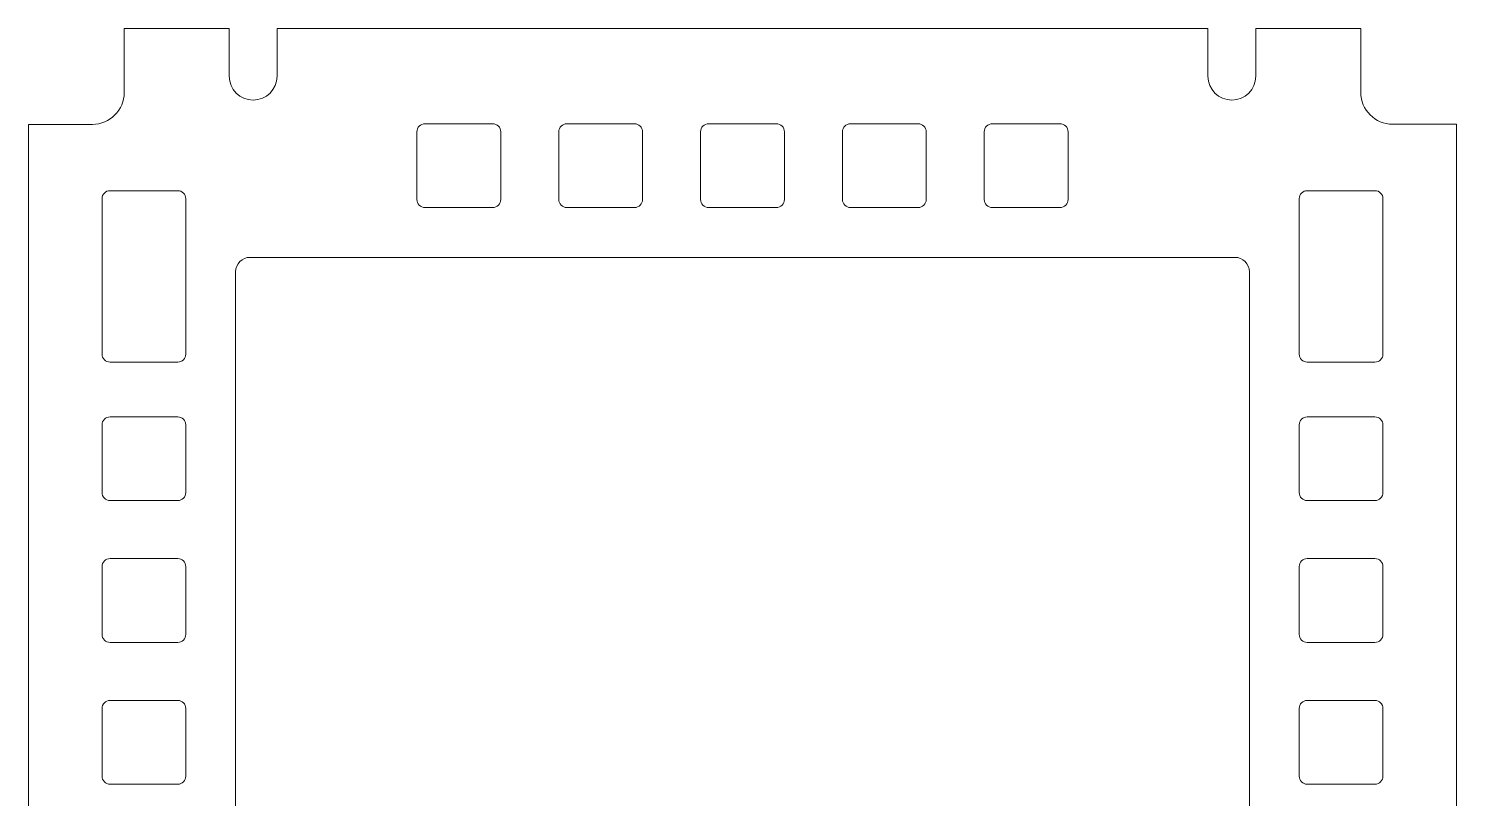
# Model space of a CAD drawing. Header units: millimetres. Extents: x -2196 to -762, y -68 to 126.
# Drawn here: x -1133.2 to -954.2, y 14.4 to 110.9 of the extents above; entities that cross this region are included whole.
import ezdxf

# ---------------------------------------------------------------- set-up
doc = ezdxf.new("R2010")
doc.units = ezdxf.units.MM
doc.header["$MEASUREMENT"] = 0
doc.layers.add('Cut', color=7, linetype='Continuous')

msp = doc.modelspace()

# ---------------------------------------------------------------- linework, layer by layer
at = {"layer": 'Cut', "color": 250, "lineweight": 9}
for points, knots in [([(-1121.1515, 110.9302), (-1121.1515, 110.9302), (-1107.9999, 110.9302), (-1107.9999, 110.9302), (-1107.9999, 110.9302), (-1107.9999, 110.9302), (-1107.9999, 104.952), (-1107.9999, 104.952), (-1107.9999, 104.952), (-1107.9999, 103.2952), (-1106.6567, 101.952), (-1104.9999, 101.952), (-1104.9999, 101.952), (-1103.3431, 101.952), (-1101.9999, 103.2952), (-1101.9999, 104.952), (-1101.9999, 104.952), (-1101.9999, 104.952), (-1101.9999, 110.9302), (-1101.9999, 110.9302), (-1101.9999, 110.9302), (-1101.9999, 110.9302), (-985.303, 110.9302), (-985.303, 110.9302), (-985.303, 110.9302), (-985.303, 110.9302), (-985.303, 104.952), (-985.303, 104.952), (-985.303, 104.952), (-985.303, 103.2952), (-983.9598, 101.952), (-982.303, 101.952), (-982.303, 101.952), (-980.6462, 101.952), (-979.303, 103.2952), (-979.303, 104.952), (-979.303, 104.952), (-979.303, 104.952), (-979.303, 110.9302), (-979.303, 110.9302), (-979.303, 110.9302), (-979.303, 110.9302), (-966.1515, 110.9302), (-966.1515, 110.9302), (-966.1515, 110.9302), (-966.1515, 110.9302), (-966.1515, 102.9301), (-966.1515, 102.9301), (-966.1515, 102.9301), (-966.1515, 100.7302), (-964.3515, 98.9302), (-962.1516, 98.9302), (-962.1516, 98.9302), (-962.1516, 98.9302), (-954.1515, 98.9302), (-954.1515, 98.9302), (-954.1515, 98.9302), (-954.1515, 98.9302), (-954.1515, -56.085), (-954.1515, -56.085), (-954.1515, -56.085), (-954.1515, -56.085), (-962.1516, -56.085), (-962.1516, -56.085), (-962.1516, -56.085), (-964.3515, -56.085), (-966.1515, -57.8851), (-966.1515, -60.0851), (-966.1515, -60.0851), (-966.1515, -60.0851), (-966.1515, -68.0698), (-966.1515, -68.0698), (-966.1515, -68.0698), (-966.1515, -68.0698), (-1121.1515, -68.0698), (-1121.1515, -68.0698), (-1121.1515, -68.0698), (-1121.1515, -68.0698), (-1121.1515, -60.0698), (-1121.1515, -60.0698), (-1121.1515, -60.0698), (-1121.1515, -57.8698), (-1122.9515, -56.0698), (-1125.1515, -56.0698), (-1125.1515, -56.0698), (-1125.1515, -56.0698), (-1133.1515, -56.0698), (-1133.1515, -56.0698), (-1133.1515, -56.0698), (-1133.1515, -56.0698), (-1133.1515, 98.915), (-1133.1515, 98.915), (-1133.1515, 98.915), (-1133.1515, 98.915), (-1125.1515, 98.915), (-1125.1515, 98.915), (-1125.1515, 98.915), (-1122.9515, 98.915), (-1121.1515, 100.715), (-1121.1515, 102.9151), (-1121.1515, 102.9151), (-1121.1515, 102.9151), (-1121.1515, 110.9302), (-1121.1515, 110.9302)], [0, 0, 0, 0, 0.03703704, 0.03703704, 0.03703704, 0.03703704, 0.07407407, 0.07407407, 0.07407407, 0.07407407, 0.11111111, 0.11111111, 0.11111111, 0.11111111, 0.14814815, 0.14814815, 0.14814815, 0.14814815, 0.18518519, 0.18518519, 0.18518519, 0.18518519, 0.22222222, 0.22222222, 0.22222222, 0.22222222, 0.25925926, 0.25925926, 0.25925926, 0.25925926, 0.2962963, 0.2962963, 0.2962963, 0.2962963, 0.33333333, 0.33333333, 0.33333333, 0.33333333, 0.37037037, 0.37037037, 0.37037037, 0.37037037, 0.40740741, 0.40740741, 0.40740741, 0.40740741, 0.44444444, 0.44444444, 0.44444444, 0.44444444, 0.48148148, 0.48148148, 0.48148148, 0.48148148, 0.51851852, 0.51851852, 0.51851852, 0.51851852, 0.55555556, 0.55555556, 0.55555556, 0.55555556, 0.59259259, 0.59259259, 0.59259259, 0.59259259, 0.62962963, 0.62962963, 0.62962963, 0.62962963, 0.66666667, 0.66666667, 0.66666667, 0.66666667, 0.7037037, 0.7037037, 0.7037037, 0.7037037, 0.74074074, 0.74074074, 0.74074074, 0.74074074, 0.77777778, 0.77777778, 0.77777778, 0.77777778, 0.81481481, 0.81481481, 0.81481481, 0.81481481, 0.85185185, 0.85185185, 0.85185185, 0.85185185, 0.88888889, 0.88888889, 0.88888889, 0.88888889, 0.92592593, 0.92592593, 0.92592593, 0.92592593, 1, 1, 1, 1]), ([(-1074.9615, 88.4902), (-1074.9615, 88.4902), (-1083.4615, 88.4902), (-1083.4615, 88.4902), (-1083.4615, 88.4902), (-1083.7265, 88.49), (-1083.9808, 88.5951), (-1084.1683, 88.7824), (-1084.1683, 88.7824), (-1084.3559, 88.9697), (-1084.4613, 89.2251), (-1084.4615, 89.4902), (-1084.4615, 89.4902), (-1084.4615, 89.4902), (-1084.4615, 97.9902), (-1084.4615, 97.9902), (-1084.4615, 97.9902), (-1084.4616, 98.2552), (-1084.3565, 98.5095), (-1084.1692, 98.697), (-1084.1692, 98.697), (-1083.9819, 98.8846), (-1083.7265, 98.99), (-1083.4615, 98.9902), (-1083.4615, 98.9902), (-1083.4615, 98.9902), (-1074.9615, 98.9902), (-1074.9615, 98.9902), (-1074.9615, 98.9902), (-1074.6964, 98.9903), (-1074.4422, 98.8852), (-1074.2546, 98.6979), (-1074.2546, 98.6979), (-1074.0671, 98.5106), (-1073.9616, 98.2552), (-1073.9615, 97.9902), (-1073.9615, 97.9902), (-1073.9615, 97.9902), (-1073.9615, 89.4902), (-1073.9615, 89.4902), (-1073.9615, 89.4902), (-1073.9613, 89.2251), (-1074.0664, 88.9709), (-1074.2537, 88.7833), (-1074.2537, 88.7833), (-1074.441, 88.5958), (-1074.6964, 88.4903), (-1074.9615, 88.4902)], [0, 0, 0, 0, 0.07692308, 0.07692308, 0.07692308, 0.07692308, 0.15384615, 0.15384615, 0.15384615, 0.15384615, 0.23076923, 0.23076923, 0.23076923, 0.23076923, 0.30769231, 0.30769231, 0.30769231, 0.30769231, 0.38461538, 0.38461538, 0.38461538, 0.38461538, 0.46153846, 0.46153846, 0.46153846, 0.46153846, 0.53846154, 0.53846154, 0.53846154, 0.53846154, 0.61538462, 0.61538462, 0.61538462, 0.61538462, 0.69230769, 0.69230769, 0.69230769, 0.69230769, 0.76923077, 0.76923077, 0.76923077, 0.76923077, 0.84615385, 0.84615385, 0.84615385, 0.84615385, 1, 1, 1, 1]), ([(-1057.1815, 88.4902), (-1057.1815, 88.4902), (-1065.6815, 88.4902), (-1065.6815, 88.4902), (-1065.6815, 88.4902), (-1065.9465, 88.49), (-1066.2008, 88.5951), (-1066.3883, 88.7824), (-1066.3883, 88.7824), (-1066.5759, 88.9697), (-1066.6813, 89.2251), (-1066.6815, 89.4902), (-1066.6815, 89.4902), (-1066.6815, 89.4902), (-1066.6815, 97.9902), (-1066.6815, 97.9902), (-1066.6815, 97.9902), (-1066.6816, 98.2552), (-1066.5765, 98.5095), (-1066.3892, 98.697), (-1066.3892, 98.697), (-1066.2019, 98.8846), (-1065.9465, 98.99), (-1065.6815, 98.9902), (-1065.6815, 98.9902), (-1065.6815, 98.9902), (-1057.1815, 98.9902), (-1057.1815, 98.9902), (-1057.1815, 98.9902), (-1056.9164, 98.9903), (-1056.6622, 98.8852), (-1056.4746, 98.6979), (-1056.4746, 98.6979), (-1056.2871, 98.5106), (-1056.1816, 98.2552), (-1056.1815, 97.9902), (-1056.1815, 97.9902), (-1056.1815, 97.9902), (-1056.1815, 89.4902), (-1056.1815, 89.4902), (-1056.1815, 89.4902), (-1056.1813, 89.2251), (-1056.2864, 88.9709), (-1056.4737, 88.7833), (-1056.4737, 88.7833), (-1056.661, 88.5958), (-1056.9164, 88.4903), (-1057.1815, 88.4902)], [0, 0, 0, 0, 0.07692308, 0.07692308, 0.07692308, 0.07692308, 0.15384615, 0.15384615, 0.15384615, 0.15384615, 0.23076923, 0.23076923, 0.23076923, 0.23076923, 0.30769231, 0.30769231, 0.30769231, 0.30769231, 0.38461538, 0.38461538, 0.38461538, 0.38461538, 0.46153846, 0.46153846, 0.46153846, 0.46153846, 0.53846154, 0.53846154, 0.53846154, 0.53846154, 0.61538462, 0.61538462, 0.61538462, 0.61538462, 0.69230769, 0.69230769, 0.69230769, 0.69230769, 0.76923077, 0.76923077, 0.76923077, 0.76923077, 0.84615385, 0.84615385, 0.84615385, 0.84615385, 1, 1, 1, 1]), ([(-1039.4015, 88.4902), (-1039.4015, 88.4902), (-1047.9015, 88.4902), (-1047.9015, 88.4902), (-1047.9015, 88.4902), (-1048.1665, 88.49), (-1048.4208, 88.5951), (-1048.6083, 88.7824), (-1048.6083, 88.7824), (-1048.7959, 88.9697), (-1048.9013, 89.2251), (-1048.9015, 89.4902), (-1048.9015, 89.4902), (-1048.9015, 89.4902), (-1048.9015, 97.9902), (-1048.9015, 97.9902), (-1048.9015, 97.9902), (-1048.9016, 98.2552), (-1048.7965, 98.5095), (-1048.6092, 98.697), (-1048.6092, 98.697), (-1048.4219, 98.8846), (-1048.1665, 98.99), (-1047.9015, 98.9902), (-1047.9015, 98.9902), (-1047.9015, 98.9902), (-1039.4015, 98.9902), (-1039.4015, 98.9902), (-1039.4015, 98.9902), (-1039.1364, 98.9903), (-1038.8822, 98.8852), (-1038.6946, 98.6979), (-1038.6946, 98.6979), (-1038.5071, 98.5106), (-1038.4016, 98.2552), (-1038.4015, 97.9902), (-1038.4015, 97.9902), (-1038.4015, 97.9902), (-1038.4015, 89.4902), (-1038.4015, 89.4902), (-1038.4015, 89.4902), (-1038.4013, 89.2251), (-1038.5064, 88.9709), (-1038.6937, 88.7833), (-1038.6937, 88.7833), (-1038.881, 88.5958), (-1039.1364, 88.4903), (-1039.4015, 88.4902)], [0, 0, 0, 0, 0.07692308, 0.07692308, 0.07692308, 0.07692308, 0.15384615, 0.15384615, 0.15384615, 0.15384615, 0.23076923, 0.23076923, 0.23076923, 0.23076923, 0.30769231, 0.30769231, 0.30769231, 0.30769231, 0.38461538, 0.38461538, 0.38461538, 0.38461538, 0.46153846, 0.46153846, 0.46153846, 0.46153846, 0.53846154, 0.53846154, 0.53846154, 0.53846154, 0.61538462, 0.61538462, 0.61538462, 0.61538462, 0.69230769, 0.69230769, 0.69230769, 0.69230769, 0.76923077, 0.76923077, 0.76923077, 0.76923077, 0.84615385, 0.84615385, 0.84615385, 0.84615385, 1, 1, 1, 1]), ([(-1021.6215, 88.4902), (-1021.6215, 88.4902), (-1030.1215, 88.4902), (-1030.1215, 88.4902), (-1030.1215, 88.4902), (-1030.3865, 88.49), (-1030.6408, 88.5951), (-1030.8283, 88.7824), (-1030.8283, 88.7824), (-1031.0159, 88.9697), (-1031.1213, 89.2251), (-1031.1215, 89.4902), (-1031.1215, 89.4902), (-1031.1215, 89.4902), (-1031.1215, 97.9902), (-1031.1215, 97.9902), (-1031.1215, 97.9902), (-1031.1216, 98.2552), (-1031.0165, 98.5095), (-1030.8292, 98.697), (-1030.8292, 98.697), (-1030.6419, 98.8846), (-1030.3865, 98.99), (-1030.1215, 98.9902), (-1030.1215, 98.9902), (-1030.1215, 98.9902), (-1021.6215, 98.9902), (-1021.6215, 98.9902), (-1021.6215, 98.9902), (-1021.3564, 98.9903), (-1021.1022, 98.8852), (-1020.9146, 98.6979), (-1020.9146, 98.6979), (-1020.7271, 98.5106), (-1020.6216, 98.2552), (-1020.6215, 97.9902), (-1020.6215, 97.9902), (-1020.6215, 97.9902), (-1020.6215, 89.4902), (-1020.6215, 89.4902), (-1020.6215, 89.4902), (-1020.6213, 89.2251), (-1020.7264, 88.9709), (-1020.9137, 88.7833), (-1020.9137, 88.7833), (-1021.101, 88.5958), (-1021.3564, 88.4903), (-1021.6215, 88.4902)], [0, 0, 0, 0, 0.07692308, 0.07692308, 0.07692308, 0.07692308, 0.15384615, 0.15384615, 0.15384615, 0.15384615, 0.23076923, 0.23076923, 0.23076923, 0.23076923, 0.30769231, 0.30769231, 0.30769231, 0.30769231, 0.38461538, 0.38461538, 0.38461538, 0.38461538, 0.46153846, 0.46153846, 0.46153846, 0.46153846, 0.53846154, 0.53846154, 0.53846154, 0.53846154, 0.61538462, 0.61538462, 0.61538462, 0.61538462, 0.69230769, 0.69230769, 0.69230769, 0.69230769, 0.76923077, 0.76923077, 0.76923077, 0.76923077, 0.84615385, 0.84615385, 0.84615385, 0.84615385, 1, 1, 1, 1]), ([(-1003.8415, 88.4902), (-1003.8415, 88.4902), (-1012.3415, 88.4902), (-1012.3415, 88.4902), (-1012.3415, 88.4902), (-1012.6065, 88.49), (-1012.8608, 88.5951), (-1013.0483, 88.7824), (-1013.0483, 88.7824), (-1013.2359, 88.9697), (-1013.3413, 89.2251), (-1013.3415, 89.4902), (-1013.3415, 89.4902), (-1013.3415, 89.4902), (-1013.3415, 97.9902), (-1013.3415, 97.9902), (-1013.3415, 97.9902), (-1013.3416, 98.2552), (-1013.2365, 98.5095), (-1013.0492, 98.697), (-1013.0492, 98.697), (-1012.8619, 98.8846), (-1012.6065, 98.99), (-1012.3415, 98.9902), (-1012.3415, 98.9902), (-1012.3415, 98.9902), (-1003.8415, 98.9902), (-1003.8415, 98.9902), (-1003.8415, 98.9902), (-1003.5764, 98.9903), (-1003.3222, 98.8852), (-1003.1346, 98.6979), (-1003.1346, 98.6979), (-1002.9471, 98.5106), (-1002.8416, 98.2552), (-1002.8415, 97.9902), (-1002.8415, 97.9902), (-1002.8415, 97.9902), (-1002.8415, 89.4902), (-1002.8415, 89.4902), (-1002.8415, 89.4902), (-1002.8413, 89.2251), (-1002.9464, 88.9709), (-1003.1337, 88.7833), (-1003.1337, 88.7833), (-1003.321, 88.5958), (-1003.5764, 88.4903), (-1003.8415, 88.4902)], [0, 0, 0, 0, 0.07692308, 0.07692308, 0.07692308, 0.07692308, 0.15384615, 0.15384615, 0.15384615, 0.15384615, 0.23076923, 0.23076923, 0.23076923, 0.23076923, 0.30769231, 0.30769231, 0.30769231, 0.30769231, 0.38461538, 0.38461538, 0.38461538, 0.38461538, 0.46153846, 0.46153846, 0.46153846, 0.46153846, 0.53846154, 0.53846154, 0.53846154, 0.53846154, 0.61538462, 0.61538462, 0.61538462, 0.61538462, 0.69230769, 0.69230769, 0.69230769, 0.69230769, 0.76923077, 0.76923077, 0.76923077, 0.76923077, 0.84615385, 0.84615385, 0.84615385, 0.84615385, 1, 1, 1, 1]), ([(-1114.4415, 69.1003), (-1114.4415, 69.1003), (-1122.9413, 69.1003), (-1122.9413, 69.1003), (-1122.9413, 69.1003), (-1123.2063, 69.1002), (-1123.4606, 69.2053), (-1123.6481, 69.3926), (-1123.6481, 69.3926), (-1123.8357, 69.5799), (-1123.9411, 69.8353), (-1123.9413, 70.1003), (-1123.9413, 70.1003), (-1123.9413, 70.1003), (-1123.9413, 89.6001), (-1123.9413, 89.6001), (-1123.9413, 89.6001), (-1123.9414, 89.8652), (-1123.8363, 90.1194), (-1123.649, 90.307), (-1123.649, 90.307), (-1123.4617, 90.4945), (-1123.2063, 90.6), (-1122.9413, 90.6001), (-1122.9413, 90.6001), (-1122.9413, 90.6001), (-1114.4415, 90.6001), (-1114.4415, 90.6001), (-1114.4415, 90.6001), (-1114.1764, 90.6003), (-1113.9222, 90.4952), (-1113.7346, 90.3079), (-1113.7346, 90.3079), (-1113.5471, 90.1206), (-1113.4416, 89.8652), (-1113.4415, 89.6001), (-1113.4415, 89.6001), (-1113.4415, 89.6001), (-1113.4415, 70.1003), (-1113.4415, 70.1003), (-1113.4415, 70.1003), (-1113.4413, 69.8353), (-1113.5464, 69.581), (-1113.7337, 69.3935), (-1113.7337, 69.3935), (-1113.921, 69.206), (-1114.1764, 69.1005), (-1114.4415, 69.1003)], [0, 0, 0, 0, 0.07692308, 0.07692308, 0.07692308, 0.07692308, 0.15384615, 0.15384615, 0.15384615, 0.15384615, 0.23076923, 0.23076923, 0.23076923, 0.23076923, 0.30769231, 0.30769231, 0.30769231, 0.30769231, 0.38461538, 0.38461538, 0.38461538, 0.38461538, 0.46153846, 0.46153846, 0.46153846, 0.46153846, 0.53846154, 0.53846154, 0.53846154, 0.53846154, 0.61538462, 0.61538462, 0.61538462, 0.61538462, 0.69230769, 0.69230769, 0.69230769, 0.69230769, 0.76923077, 0.76923077, 0.76923077, 0.76923077, 0.84615385, 0.84615385, 0.84615385, 0.84615385, 1, 1, 1, 1]), ([(-964.3616, 69.1003), (-964.3616, 69.1003), (-972.8614, 69.1003), (-972.8614, 69.1003), (-972.8614, 69.1003), (-973.1264, 69.1002), (-973.3807, 69.2053), (-973.5682, 69.3926), (-973.5682, 69.3926), (-973.7558, 69.5799), (-973.8612, 69.8353), (-973.8614, 70.1003), (-973.8614, 70.1003), (-973.8614, 70.1003), (-973.8614, 89.6001), (-973.8614, 89.6001), (-973.8614, 89.6001), (-973.8615, 89.8652), (-973.7564, 90.1194), (-973.5691, 90.307), (-973.5691, 90.307), (-973.3818, 90.4945), (-973.1264, 90.6), (-972.8614, 90.6001), (-972.8614, 90.6001), (-972.8614, 90.6001), (-964.3616, 90.6001), (-964.3616, 90.6001), (-964.3616, 90.6001), (-964.0965, 90.6003), (-963.8423, 90.4952), (-963.6547, 90.3079), (-963.6547, 90.3079), (-963.4672, 90.1206), (-963.3617, 89.8652), (-963.3616, 89.6001), (-963.3616, 89.6001), (-963.3616, 89.6001), (-963.3616, 70.1003), (-963.3616, 70.1003), (-963.3616, 70.1003), (-963.3614, 69.8353), (-963.4665, 69.581), (-963.6538, 69.3935), (-963.6538, 69.3935), (-963.8411, 69.206), (-964.0965, 69.1005), (-964.3616, 69.1003)], [0, 0, 0, 0, 0.07692308, 0.07692308, 0.07692308, 0.07692308, 0.15384615, 0.15384615, 0.15384615, 0.15384615, 0.23076923, 0.23076923, 0.23076923, 0.23076923, 0.30769231, 0.30769231, 0.30769231, 0.30769231, 0.38461538, 0.38461538, 0.38461538, 0.38461538, 0.46153846, 0.46153846, 0.46153846, 0.46153846, 0.53846154, 0.53846154, 0.53846154, 0.53846154, 0.61538462, 0.61538462, 0.61538462, 0.61538462, 0.69230769, 0.69230769, 0.69230769, 0.69230769, 0.76923077, 0.76923077, 0.76923077, 0.76923077, 0.84615385, 0.84615385, 0.84615385, 0.84615385, 1, 1, 1, 1]), ([(-1105.3723, 82.2402), (-1105.3723, 82.2402), (-981.9306, 82.2402), (-981.9306, 82.2402), (-981.9306, 82.2402), (-980.9301, 82.2402), (-980.1114, 81.4215), (-980.1114, 80.421), (-980.1114, 80.421), (-980.1114, 80.421), (-980.1114, -43.0206), (-980.1114, -43.0206), (-980.1114, -43.0206), (-980.1114, -44.0211), (-980.9301, -44.8398), (-981.9306, -44.8398), (-981.9306, -44.8398), (-981.9306, -44.8398), (-1105.3723, -44.8398), (-1105.3723, -44.8398), (-1105.3723, -44.8398), (-1106.3728, -44.8398), (-1107.1915, -44.0211), (-1107.1915, -43.0206), (-1107.1915, -43.0206), (-1107.1915, -43.0206), (-1107.1915, 80.421), (-1107.1915, 80.421), (-1107.1915, 80.421), (-1107.1915, 81.4215), (-1106.3728, 82.2402), (-1105.3723, 82.2402)], [0, 0, 0, 0, 0.11111111, 0.11111111, 0.11111111, 0.11111111, 0.22222222, 0.22222222, 0.22222222, 0.22222222, 0.33333333, 0.33333333, 0.33333333, 0.33333333, 0.44444444, 0.44444444, 0.44444444, 0.44444444, 0.55555556, 0.55555556, 0.55555556, 0.55555556, 0.66666667, 0.66666667, 0.66666667, 0.66666667, 0.77777778, 0.77777778, 0.77777778, 0.77777778, 1, 1, 1, 1]), ([(-1113.4414, 61.2402), (-1113.4414, 61.2402), (-1113.4414, 52.7402), (-1113.4414, 52.7402), (-1113.4414, 52.7402), (-1113.4412, 52.4752), (-1113.5463, 52.2209), (-1113.7336, 52.0334), (-1113.7336, 52.0334), (-1113.9209, 51.8458), (-1114.1763, 51.7404), (-1114.4414, 51.7402), (-1114.4414, 51.7402), (-1114.4414, 51.7402), (-1122.9414, 51.7402), (-1122.9414, 51.7402), (-1122.9414, 51.7402), (-1123.2064, 51.7401), (-1123.4607, 51.8452), (-1123.6482, 52.0325), (-1123.6482, 52.0325), (-1123.8358, 52.2198), (-1123.9412, 52.4752), (-1123.9414, 52.7402), (-1123.9414, 52.7402), (-1123.9414, 52.7402), (-1123.9414, 61.2402), (-1123.9414, 61.2402), (-1123.9414, 61.2402), (-1123.9415, 61.5053), (-1123.8364, 61.7595), (-1123.6491, 61.9471), (-1123.6491, 61.9471), (-1123.4618, 62.1346), (-1123.2064, 62.2401), (-1122.9414, 62.2402), (-1122.9414, 62.2402), (-1122.9414, 62.2402), (-1114.4414, 62.2402), (-1114.4414, 62.2402), (-1114.4414, 62.2402), (-1114.1763, 62.2404), (-1113.9221, 62.1353), (-1113.7345, 61.948), (-1113.7345, 61.948), (-1113.547, 61.7607), (-1113.4415, 61.5053), (-1113.4414, 61.2402)], [0, 0, 0, 0, 0.07692308, 0.07692308, 0.07692308, 0.07692308, 0.15384615, 0.15384615, 0.15384615, 0.15384615, 0.23076923, 0.23076923, 0.23076923, 0.23076923, 0.30769231, 0.30769231, 0.30769231, 0.30769231, 0.38461538, 0.38461538, 0.38461538, 0.38461538, 0.46153846, 0.46153846, 0.46153846, 0.46153846, 0.53846154, 0.53846154, 0.53846154, 0.53846154, 0.61538462, 0.61538462, 0.61538462, 0.61538462, 0.69230769, 0.69230769, 0.69230769, 0.69230769, 0.76923077, 0.76923077, 0.76923077, 0.76923077, 0.84615385, 0.84615385, 0.84615385, 0.84615385, 1, 1, 1, 1]), ([(-963.3615, 61.2402), (-963.3615, 61.2402), (-963.3615, 52.7402), (-963.3615, 52.7402), (-963.3615, 52.7402), (-963.3613, 52.4752), (-963.4664, 52.2209), (-963.6537, 52.0334), (-963.6537, 52.0334), (-963.841, 51.8458), (-964.0964, 51.7404), (-964.3615, 51.7402), (-964.3615, 51.7402), (-964.3615, 51.7402), (-972.8615, 51.7402), (-972.8615, 51.7402), (-972.8615, 51.7402), (-973.1265, 51.7401), (-973.3808, 51.8452), (-973.5683, 52.0325), (-973.5683, 52.0325), (-973.7559, 52.2198), (-973.8613, 52.4752), (-973.8615, 52.7402), (-973.8615, 52.7402), (-973.8615, 52.7402), (-973.8615, 61.2402), (-973.8615, 61.2402), (-973.8615, 61.2402), (-973.8616, 61.5053), (-973.7565, 61.7595), (-973.5692, 61.9471), (-973.5692, 61.9471), (-973.3819, 62.1346), (-973.1265, 62.2401), (-972.8615, 62.2402), (-972.8615, 62.2402), (-972.8615, 62.2402), (-964.3615, 62.2402), (-964.3615, 62.2402), (-964.3615, 62.2402), (-964.0964, 62.2404), (-963.8422, 62.1353), (-963.6546, 61.948), (-963.6546, 61.948), (-963.4671, 61.7607), (-963.3616, 61.5053), (-963.3615, 61.2402)], [0, 0, 0, 0, 0.07692308, 0.07692308, 0.07692308, 0.07692308, 0.15384615, 0.15384615, 0.15384615, 0.15384615, 0.23076923, 0.23076923, 0.23076923, 0.23076923, 0.30769231, 0.30769231, 0.30769231, 0.30769231, 0.38461538, 0.38461538, 0.38461538, 0.38461538, 0.46153846, 0.46153846, 0.46153846, 0.46153846, 0.53846154, 0.53846154, 0.53846154, 0.53846154, 0.61538462, 0.61538462, 0.61538462, 0.61538462, 0.69230769, 0.69230769, 0.69230769, 0.69230769, 0.76923077, 0.76923077, 0.76923077, 0.76923077, 0.84615385, 0.84615385, 0.84615385, 0.84615385, 1, 1, 1, 1]), ([(-1113.4414, 43.4602), (-1113.4414, 43.4602), (-1113.4414, 34.9602), (-1113.4414, 34.9602), (-1113.4414, 34.9602), (-1113.4412, 34.6952), (-1113.5463, 34.4409), (-1113.7336, 34.2534), (-1113.7336, 34.2534), (-1113.9209, 34.0658), (-1114.1763, 33.9604), (-1114.4414, 33.9602), (-1114.4414, 33.9602), (-1114.4414, 33.9602), (-1122.9414, 33.9602), (-1122.9414, 33.9602), (-1122.9414, 33.9602), (-1123.2064, 33.9601), (-1123.4607, 34.0652), (-1123.6482, 34.2525), (-1123.6482, 34.2525), (-1123.8358, 34.4398), (-1123.9412, 34.6952), (-1123.9414, 34.9602), (-1123.9414, 34.9602), (-1123.9414, 34.9602), (-1123.9414, 43.4602), (-1123.9414, 43.4602), (-1123.9414, 43.4602), (-1123.9415, 43.7253), (-1123.8364, 43.9795), (-1123.6491, 44.1671), (-1123.6491, 44.1671), (-1123.4618, 44.3546), (-1123.2064, 44.4601), (-1122.9414, 44.4602), (-1122.9414, 44.4602), (-1122.9414, 44.4602), (-1114.4414, 44.4602), (-1114.4414, 44.4602), (-1114.4414, 44.4602), (-1114.1763, 44.4604), (-1113.9221, 44.3553), (-1113.7345, 44.168), (-1113.7345, 44.168), (-1113.547, 43.9807), (-1113.4415, 43.7253), (-1113.4414, 43.4602)], [0, 0, 0, 0, 0.07692308, 0.07692308, 0.07692308, 0.07692308, 0.15384615, 0.15384615, 0.15384615, 0.15384615, 0.23076923, 0.23076923, 0.23076923, 0.23076923, 0.30769231, 0.30769231, 0.30769231, 0.30769231, 0.38461538, 0.38461538, 0.38461538, 0.38461538, 0.46153846, 0.46153846, 0.46153846, 0.46153846, 0.53846154, 0.53846154, 0.53846154, 0.53846154, 0.61538462, 0.61538462, 0.61538462, 0.61538462, 0.69230769, 0.69230769, 0.69230769, 0.69230769, 0.76923077, 0.76923077, 0.76923077, 0.76923077, 0.84615385, 0.84615385, 0.84615385, 0.84615385, 1, 1, 1, 1]), ([(-963.3615, 43.4602), (-963.3615, 43.4602), (-963.3615, 34.9602), (-963.3615, 34.9602), (-963.3615, 34.9602), (-963.3613, 34.6952), (-963.4664, 34.4409), (-963.6537, 34.2534), (-963.6537, 34.2534), (-963.841, 34.0658), (-964.0964, 33.9604), (-964.3615, 33.9602), (-964.3615, 33.9602), (-964.3615, 33.9602), (-972.8615, 33.9602), (-972.8615, 33.9602), (-972.8615, 33.9602), (-973.1265, 33.9601), (-973.3808, 34.0652), (-973.5683, 34.2525), (-973.5683, 34.2525), (-973.7559, 34.4398), (-973.8613, 34.6952), (-973.8615, 34.9602), (-973.8615, 34.9602), (-973.8615, 34.9602), (-973.8615, 43.4602), (-973.8615, 43.4602), (-973.8615, 43.4602), (-973.8616, 43.7253), (-973.7565, 43.9795), (-973.5692, 44.1671), (-973.5692, 44.1671), (-973.3819, 44.3546), (-973.1265, 44.4601), (-972.8615, 44.4602), (-972.8615, 44.4602), (-972.8615, 44.4602), (-964.3615, 44.4602), (-964.3615, 44.4602), (-964.3615, 44.4602), (-964.0964, 44.4604), (-963.8422, 44.3553), (-963.6546, 44.168), (-963.6546, 44.168), (-963.4671, 43.9807), (-963.3616, 43.7253), (-963.3615, 43.4602)], [0, 0, 0, 0, 0.07692308, 0.07692308, 0.07692308, 0.07692308, 0.15384615, 0.15384615, 0.15384615, 0.15384615, 0.23076923, 0.23076923, 0.23076923, 0.23076923, 0.30769231, 0.30769231, 0.30769231, 0.30769231, 0.38461538, 0.38461538, 0.38461538, 0.38461538, 0.46153846, 0.46153846, 0.46153846, 0.46153846, 0.53846154, 0.53846154, 0.53846154, 0.53846154, 0.61538462, 0.61538462, 0.61538462, 0.61538462, 0.69230769, 0.69230769, 0.69230769, 0.69230769, 0.76923077, 0.76923077, 0.76923077, 0.76923077, 0.84615385, 0.84615385, 0.84615385, 0.84615385, 1, 1, 1, 1]), ([(-1113.4414, 25.6802), (-1113.4414, 25.6802), (-1113.4414, 17.1802), (-1113.4414, 17.1802), (-1113.4414, 17.1802), (-1113.4412, 16.9152), (-1113.5463, 16.6609), (-1113.7336, 16.4734), (-1113.7336, 16.4734), (-1113.9209, 16.2858), (-1114.1763, 16.1804), (-1114.4414, 16.1802), (-1114.4414, 16.1802), (-1114.4414, 16.1802), (-1122.9414, 16.1802), (-1122.9414, 16.1802), (-1122.9414, 16.1802), (-1123.2064, 16.1801), (-1123.4607, 16.2852), (-1123.6482, 16.4725), (-1123.6482, 16.4725), (-1123.8358, 16.6598), (-1123.9412, 16.9152), (-1123.9414, 17.1802), (-1123.9414, 17.1802), (-1123.9414, 17.1802), (-1123.9414, 25.6802), (-1123.9414, 25.6802), (-1123.9414, 25.6802), (-1123.9415, 25.9453), (-1123.8364, 26.1995), (-1123.6491, 26.3871), (-1123.6491, 26.3871), (-1123.4618, 26.5746), (-1123.2064, 26.6801), (-1122.9414, 26.6802), (-1122.9414, 26.6802), (-1122.9414, 26.6802), (-1114.4414, 26.6802), (-1114.4414, 26.6802), (-1114.4414, 26.6802), (-1114.1763, 26.6804), (-1113.9221, 26.5753), (-1113.7345, 26.388), (-1113.7345, 26.388), (-1113.547, 26.2007), (-1113.4415, 25.9453), (-1113.4414, 25.6802)], [0, 0, 0, 0, 0.07692308, 0.07692308, 0.07692308, 0.07692308, 0.15384615, 0.15384615, 0.15384615, 0.15384615, 0.23076923, 0.23076923, 0.23076923, 0.23076923, 0.30769231, 0.30769231, 0.30769231, 0.30769231, 0.38461538, 0.38461538, 0.38461538, 0.38461538, 0.46153846, 0.46153846, 0.46153846, 0.46153846, 0.53846154, 0.53846154, 0.53846154, 0.53846154, 0.61538462, 0.61538462, 0.61538462, 0.61538462, 0.69230769, 0.69230769, 0.69230769, 0.69230769, 0.76923077, 0.76923077, 0.76923077, 0.76923077, 0.84615385, 0.84615385, 0.84615385, 0.84615385, 1, 1, 1, 1]), ([(-963.3615, 25.6802), (-963.3615, 25.6802), (-963.3615, 17.1802), (-963.3615, 17.1802), (-963.3615, 17.1802), (-963.3613, 16.9152), (-963.4664, 16.6609), (-963.6537, 16.4734), (-963.6537, 16.4734), (-963.841, 16.2858), (-964.0964, 16.1804), (-964.3615, 16.1802), (-964.3615, 16.1802), (-964.3615, 16.1802), (-972.8615, 16.1802), (-972.8615, 16.1802), (-972.8615, 16.1802), (-973.1265, 16.1801), (-973.3808, 16.2852), (-973.5683, 16.4725), (-973.5683, 16.4725), (-973.7559, 16.6598), (-973.8613, 16.9152), (-973.8615, 17.1802), (-973.8615, 17.1802), (-973.8615, 17.1802), (-973.8615, 25.6802), (-973.8615, 25.6802), (-973.8615, 25.6802), (-973.8616, 25.9453), (-973.7565, 26.1995), (-973.5692, 26.3871), (-973.5692, 26.3871), (-973.3819, 26.5746), (-973.1265, 26.6801), (-972.8615, 26.6802), (-972.8615, 26.6802), (-972.8615, 26.6802), (-964.3615, 26.6802), (-964.3615, 26.6802), (-964.3615, 26.6802), (-964.0964, 26.6804), (-963.8422, 26.5753), (-963.6546, 26.388), (-963.6546, 26.388), (-963.4671, 26.2007), (-963.3616, 25.9453), (-963.3615, 25.6802)], [0, 0, 0, 0, 0.07692308, 0.07692308, 0.07692308, 0.07692308, 0.15384615, 0.15384615, 0.15384615, 0.15384615, 0.23076923, 0.23076923, 0.23076923, 0.23076923, 0.30769231, 0.30769231, 0.30769231, 0.30769231, 0.38461538, 0.38461538, 0.38461538, 0.38461538, 0.46153846, 0.46153846, 0.46153846, 0.46153846, 0.53846154, 0.53846154, 0.53846154, 0.53846154, 0.61538462, 0.61538462, 0.61538462, 0.61538462, 0.69230769, 0.69230769, 0.69230769, 0.69230769, 0.76923077, 0.76923077, 0.76923077, 0.76923077, 0.84615385, 0.84615385, 0.84615385, 0.84615385, 1, 1, 1, 1])]:
    msp.add_open_spline(points, degree=3, knots=knots, dxfattribs=at)

doc.saveas('drawing.dxf')
